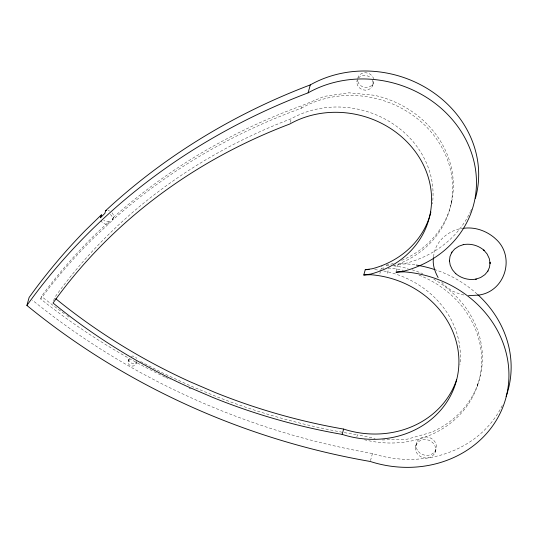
<?xml version="1.0" encoding="UTF-8"?>
<svg xmlns="http://www.w3.org/2000/svg" width="538" height="538" viewBox="0 0 538 538"><rect width="100%" height="100%" fill="white"/><g stroke="black" fill="none" stroke-linecap="round" stroke-linejoin="round"><path stroke-width="0.4" stroke-dasharray="2.69 2.02" d="M164.937 377.044L162.671 375.995A616.716 551.437 15.5 0 1 40.706 299A618.485 553.024 15.5 0 1 93.094 238.516L112.691 220.049L113.437 216.996A6.147 5.494 15.5 0 0 112.126 212.86M433.615 256.814C434.536 242.82 446.553 231.703 459.795 228.784L461.927 228.509M40.706 299L41.446 296.344A618.485 553.024 15.5 0 1 93.834 235.866L109.167 221.414L108.299 221.595A6.147 5.494 15.5 0 1 103.767 220.351M53.679 300.742L54.52 297.709A569.581 509.298 15.5 0 1 291.287 118.703A91.413 81.736 15.5 0 1 389.431 121.568A91.413 81.736 15.5 0 1 432.431 203.882M109.167 221.414L108.427 224.064L107.566 224.252A6.147 5.494 15.5 0 1 101.05 220.667M112.556 220.176L113.289 217.527M128.125 361.778L129.113 358.207A4.096 3.665 15.5 0 0 130.949 362.874A4.096 3.665 15.5 0 0 136.188 362.094A4.096 3.665 15.5 0 1 133.142 366.022A4.096 3.665 15.5 0 1 128.32 363.379A4.096 3.665 15.5 0 1 130.532 358.927M135.959 363.923L136.948 360.352M290.238 122.489L291.287 118.703M110.243 214.454A6.147 5.494 15.5 0 1 112.698 219.645L112.691 220.049A618.485 553.024 15.5 0 1 301.179 108.286L301.919 105.636L324.32 96.363L348.94 92.818L374.105 95.246A97.196 86.907 15.5 0 1 452.276 172.402A97.196 86.907 15.5 0 1 401.368 260.473M356.889 81.561L357.252 80.236M372.558 85.851L373.796 81.352A8.191 7.324 15.5 0 1 364.825 87.418A8.191 7.324 15.5 0 1 357.622 78.904M379.855 273.6L380.279 272.087M380.487 271.327L382.061 265.644M387.333 273.358L388.806 268.052A97.196 86.907 15.5 0 1 403.379 270.325M396.156 271.394L398.14 264.239L406.358 263.122A108.562 97.075 15.5 0 0 470.178 212.187M356.876 436.822L357.427 434.839L375.053 438.483M370.474 460.676L372.457 453.521A108.562 97.075 15.5 0 0 502.969 404.038M451.073 203.741L451.806 201.091M415.403 447.253L416.768 442.297M434.986 452.619A10.242 9.159 15.5 0 0 423.957 439.586A10.242 9.159 15.5 0 0 417.582 454.146A10.242 9.159 15.5 0 0 434.986 452.619L436.352 447.663M477.367 385.995L478.1 383.345M386.143 265.059L389.404 264.588A97.196 86.907 15.5 0 0 393.446 263.391M383.776 267.944L381.328 268.294L383.823 268.213M398.14 264.239L406.486 263.896A108.562 97.075 15.5 0 1 415.565 264.958M386.217 265.51L389.539 265.402M382.262 439.97L407.347 439.156L430.965 432.451A97.196 86.907 15.5 0 0 482.384 359.209A97.196 86.907 15.5 0 0 433.796 279.202M463.924 294.959L460.851 294.494L452.202 291.004L444.724 285.644L441.153 281.468M189.087 388.248L190.613 388.88M165.691 377.394L170.223 379.498M140.546 361.523L163.411 373.338L189.82 385.591L216.767 396.728A616.716 551.437 15.5 0 0 357.427 434.839M419.008 275.133A97.196 86.907 15.5 0 1 477.724 384.952A97.196 86.907 15.5 0 1 364.549 439.775M108.03 210.614A6.147 5.494 15.5 0 1 109.577 211.037M372.417 80.196A8.191 7.324 15.5 0 1 365.51 90.176A8.191 7.324 15.5 0 1 357.165 80.31M358.409 78.077A8.191 7.324 15.5 0 1 370.85 77.983M357.73 78.279A8.191 7.324 15.5 0 1 365.88 72.764A8.191 7.324 15.5 0 1 373.749 79.429M374.71 269.639A91.413 81.736 15.5 0 1 379.606 270.271M383.688 270.977A91.413 81.736 15.5 0 1 459.95 364.461M301.179 108.286A97.196 86.907 15.5 0 1 440.73 145.448A97.196 86.907 15.5 0 1 393.513 265.785M434.267 269.417A108.562 97.075 15.5 0 1 477.071 293.997M471.544 209.195A108.562 97.075 15.5 0 1 470.528 211.447M372.457 453.521A674.497 603.105 15.5 0 1 32.3 300.096M113.431 217.392A618.485 553.024 15.5 0 1 301.919 105.636M68.978 317.09A616.716 551.437 15.5 0 1 65.636 314.696M64.304 313.728A616.716 551.437 15.5 0 1 41.446 296.344M393.581 265.833A97.196 86.907 15.5 0 1 408.113 268.664M412.047 269.794A97.196 86.907 15.5 0 1 422.787 273.728M131.265 356.277A4.096 3.665 15.5 0 1 136.625 358.449M418.315 451.496A10.242 9.159 15.5 0 0 435.719 449.97A10.242 9.159 15.5 0 0 424.69 436.937A10.242 9.159 15.5 0 0 418.315 451.496"/><path stroke-width="0.81" d="M433.527 257.594C432.303 264.508 434.832 271.549 438.107 277.547M100.572 217.809L101.393 214.837L85.266 230.526A676.461 604.86 15.5 0 0 29.106 297.501L26.9 305.45A674.497 603.105 15.5 0 0 370.252 461.476A108.562 97.075 15.5 0 0 507.563 390.561A108.562 97.075 15.5 0 0 404.28 271.851L395.934 272.188L404.146 271.078A108.562 97.075 15.5 0 0 464.973 137.99A108.562 97.075 15.5 0 0 308.092 92.852A676.461 604.86 15.5 0 0 26.9 305.45M101.393 214.837L101.305 215.16A6.147 5.494 15.5 0 0 101.339 216.606M475.404 198.334A108.562 97.075 15.5 0 0 432.686 92.052A108.562 97.075 15.5 0 0 310.298 84.896A676.461 604.86 15.5 0 0 106.349 210.015L105.609 210.735L104.87 213.391L100.66 217.486M308.092 92.852L310.298 84.896M363.782 275.005L370.695 274.071A91.413 81.736 15.5 0 0 421.906 162.012A91.413 81.736 15.5 0 0 289.814 124.002A569.581 509.298 15.5 0 0 53.047 303.015A567.926 507.811 15.5 0 0 188.434 386.983L213.102 397.562A567.926 507.811 15.5 0 0 342.155 434.388A91.413 81.736 15.5 0 0 457.771 374.677A91.413 81.736 15.5 0 0 370.803 274.723L363.782 275.005L365.248 269.706L372.161 268.765A91.413 81.736 15.5 0 0 430.904 211.932M342.155 434.388L343.627 429.082A91.413 81.736 15.5 0 0 456.587 379.734M487.583 271.656L489.506 267.265L490.078 262.51L490.098 263.432L489.277 258.563L487.105 253.983L483.729 250.009L484.059 250.352C478.416 245.389 470.615 243.257 463.238 244.662L463.702 244.528L458.78 246.243L454.59 249.081L451.409 252.853L451.907 252.073L449.99 256.465L449.412 261.219L449.391 260.298L450.212 265.167L452.384 269.746L455.76 273.728L455.437 273.378C461.073 278.341 468.874 280.48 476.251 279.067L475.787 279.202L480.71 277.487L484.906 274.649L488.08 270.876M479.694 294.945C505.989 290.581 515.518 255.543 495.095 238.435L494.772 238.085C486.056 230.587 474.227 226.518 462.761 228.435M105.609 210.735L106.437 210.56M479.23 295.08L468.531 295.651M365.248 269.706L369.155 269.545M343.627 429.082A567.926 507.811 15.5 0 1 214.575 392.263L189.907 381.677A567.926 507.811 15.5 0 1 55.797 298.751M477.677 294.542A108.562 97.075 15.5 0 1 506.09 396.445M416.392 265.093A108.562 97.075 15.5 0 1 434.267 269.417"/></g></svg>
